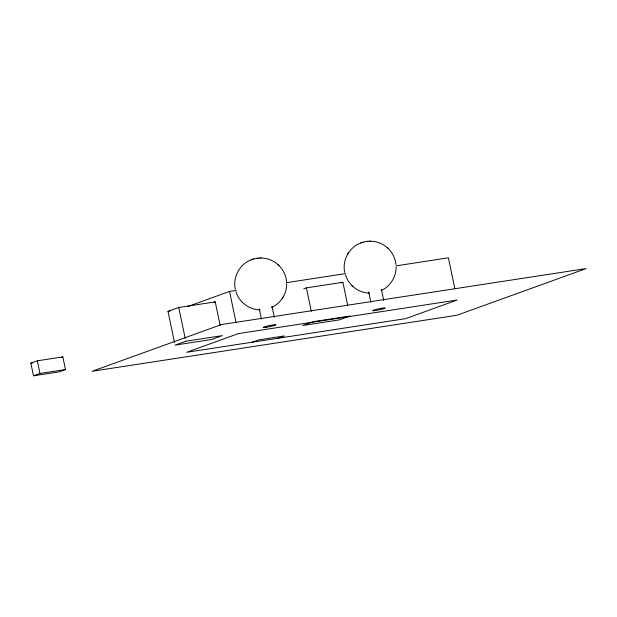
<?xml version="1.0" encoding="UTF-8"?>
<svg xmlns="http://www.w3.org/2000/svg" width="617" height="617" viewBox="0 0 617 617"><rect width="100%" height="100%" fill="white"/><g stroke="black" fill="none" stroke-linecap="round" stroke-linejoin="round"><path stroke-width="0.93" d="M286.666 283.712C286.866 293.707 280.696 303.448 271.565 307.528M396.091 266.906C396.284 276.902 390.121 286.643 380.982 290.73M251.258 259.78C239.728 264.045 232.563 277.234 235.301 289.234M360.675 242.975C349.145 247.24 341.98 260.428 344.718 272.429M282.347 298.289L283.08 297.124M348.497 252.808L347.772 253.973M252.183 259.441L252.823 259.225M361.601 242.635L362.248 242.419M251.134 259.826L252.268 259.402M360.559 243.021L361.693 242.604M174.457 342.312L167.994 311.369L178.76 307.482L215.233 301.883L220.13 325.321M30.85 363.151L37.313 360.814L62.841 356.896L65.487 369.552L59.024 371.881L33.495 375.807L30.85 363.151L32.74 362.858M187.846 306.487L229.555 291.417L236.211 290.399M61.23 357.474L62.841 356.896M213.436 302.531L215.233 301.883M33.495 375.807L39.951 373.47L65.487 369.552M303.726 288.849L306.418 287.877L342.89 282.277L347.787 305.716M341.101 282.925L342.89 282.277M252.338 342.196L258.801 339.859L284.329 335.941L277.874 338.278M253.595 258.993L257.196 258.238M363.012 242.188L366.621 241.432M252.7 259.263L253.672 258.97M362.125 242.458L363.097 242.165M286.643 282.655L345.636 273.593M396.068 265.85L448.397 257.813L454.86 288.748M167.994 311.369L169.86 311.084M367.393 241.34L369.514 241.201M257.968 258.145L260.096 258.006M366.529 241.44L367.524 241.324M257.112 258.245L258.099 258.13M370.57 241.193C376.709 241.278 382.787 243.646 387.368 247.741M261.145 257.999C267.284 258.083 273.362 260.451 277.943 264.546M369.413 241.201L370.694 241.193M259.996 258.006L261.269 257.999M369.467 293.098C363.405 292.952 357.42 290.599 352.901 286.55M260.042 309.904C249.214 309.757 239.018 302.091 235.941 291.687M388.209 248.528C392.535 252.692 395.296 258.407 395.944 264.369M345.358 274.881L348.027 280.75L352.06 285.764M278.791 265.333C283.419 269.783 286.257 276.03 286.627 282.439M387.283 247.664L388.294 248.605M351.975 285.686L352.986 286.627M277.858 264.469L278.869 265.41M381.375 289.234L383.728 300.487M368.688 291.934L370.84 302.245M306.418 287.877L311.315 311.315M271.95 306.04L274.303 317.292M259.263 308.739L261.415 319.051M229.555 291.417L236.018 322.359M178.76 307.482L185.223 338.417M37.313 360.814L39.951 373.47M221.41 324.581L92.203 371.264L456.95 315.248L586.15 268.572L221.41 324.581M185.81 341.232L175.043 345.119L211.515 339.52L222.282 335.633L185.81 341.232M238.37 333.604L186.689 352.276L405.531 318.673L457.212 300.001L238.37 333.604M313.467 321.627L302.7 325.514L339.18 319.915L349.947 316.027L313.467 321.627M266.166 327.326A6.486 0.563 -11.8 0 0 275.876 324.843A6.486 0.563 -11.8 0 0 266.536 326.246A6.486 0.563 -11.8 0 0 266.166 327.326M375.591 310.521A6.486 0.563 -11.8 0 0 385.301 308.037A6.486 0.563 -11.8 0 0 375.954 309.449A6.486 0.563 -11.8 0 0 375.591 310.521"/></g></svg>
